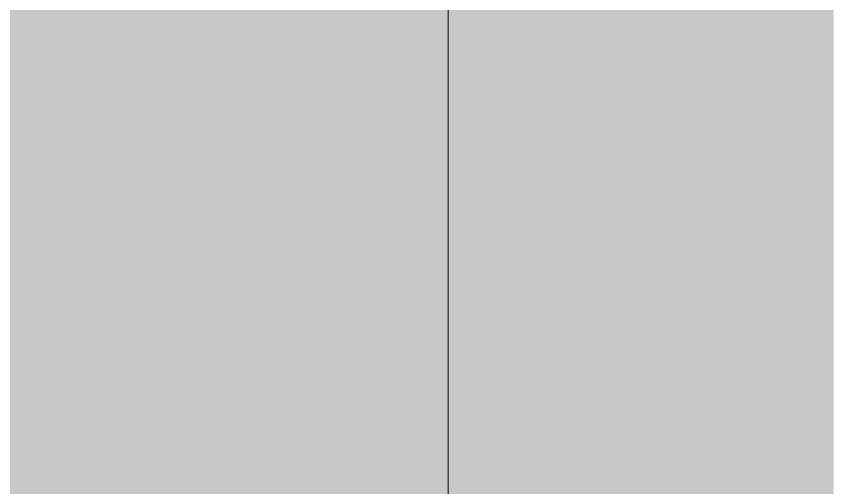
# Model space of a CAD drawing. Header units: centimetres. Extents: x -4381 to 5639, y -3920 to 4826.
# Drawn here: x 87.631 to 88.267, y 33.471 to 33.838 of the extents above; entities that cross this region are included whole.
import ezdxf
from ezdxf.xclip import XClip

# ---------------------------------------------------------------- set-up
doc = ezdxf.new("R2010")
doc.units = ezdxf.units.CM
doc.header["$MEASUREMENT"] = 0
doc.header["$XCLIPFRAME"] = 0
doc.layers.add('Drawing & Figure', color=7, linetype='Continuous')
doc.layers.add('Structural - Bearing', color=7, linetype='Continuous')
doc.layers.add('Structural - Bearing_Pen_No__1', color=7, linetype='Continuous', lineweight=5)
doc.layers.add('Structural - Bearing_Pen_No__102', color=7, linetype='Continuous', lineweight=5, true_color=0xcccccc)

# ---------------------------------------------------------------- blocks, each defined once
blk = doc.blocks.new('Drawing_7_7', base_point=(-363.09186, 32.20361))
at = {"layer": 'Structural - Bearing', "linetype": 'Continuous', "lineweight": 0, "ltscale": 10, "true_color": 0x000000}
blk.add_hatch(color=18, dxfattribs=at).paths.add_polyline_path([(87.96688, 32.20361), (88.26688, 32.20361), (88.26688, 35.40361), (87.96688, 35.40361)])
at = {"layer": 'Structural - Bearing_Pen_No__102', "linetype": 'Continuous', "ltscale": 10}
h = blk.add_hatch(color=256, dxfattribs=at)
h.paths.add_polyline_path([(87.96688, 35.40361), (83.81688, 35.40361), (83.81688, 33.10361), (84.41688, 33.10361), (84.41688, 32.20361), (84.56688, 32.20361), (84.56688, 34.30361), (85.46688, 34.30361), (85.46688, 32.20361), (85.56688, 32.20361), (85.56688, 33.10361), (86.37688, 33.10361), (86.38369, 33.10561), (86.42908, 33.10561), (86.42908, 33.10661), (86.64022, 33.10661), (86.64022, 33.10561), (86.66404, 33.10561), (86.66404, 33.10661), (86.6897, 33.10661), (86.6897, 33.10561), (86.71404, 33.10561), (86.71404, 33.10661), (86.90404, 33.10661), (86.90404, 33.10561), (86.95008, 33.10561), (86.95688, 33.10441), (87.41688, 33.10361), (87.41688, 33.10861), (87.88838, 33.10861), (87.88838, 33.14861), (87.88588, 33.14861), (87.88588, 33.18861), (87.92888, 33.18861), (87.92888, 33.19461), (87.92788, 33.29202), (87.92668, 33.30113), (87.92339, 33.30907), (87.91816, 33.31589), (87.91134, 33.32112), (87.9034, 33.32441), (87.89429, 33.32561), (87.78147, 33.32561), (87.77236, 33.32441), (87.76442, 33.32112), (87.7576, 33.31589), (87.75237, 33.30907), (87.74908, 33.30113), (87.74788, 33.29202), (87.74788, 33.26261), (87.72988, 33.26261), (87.72988, 33.2932), (87.73155, 33.30583), (87.73665, 33.31815), (87.74477, 33.32873), (87.75534, 33.33684), (87.76766, 33.34195), (87.78029, 33.34361), (87.89547, 33.34361), (87.9081, 33.34195), (87.92042, 33.33684), (87.931, 33.32873), (87.93912, 33.31815), (87.94422, 33.30583), (87.94588, 33.2932), (87.94588, 33.19461), (87.94488, 33.19461), (87.94488, 33.18861), (87.95088, 33.18861), (87.95088, 33.14861), (87.92538, 33.14861), (87.92538, 33.10861), (87.96688, 33.10861)])
h.paths.add_polyline_path([(87.84988, 33.14861), (87.84988, 33.18861), (87.85188, 33.18861), (87.85188, 33.21861), (87.85888, 33.21861), (87.85888, 33.18861), (87.88488, 33.18861), (87.88488, 33.14861)], flags=0)
at = {"layer": 'Structural - Bearing_Pen_No__1', "linetype": 'Continuous', "ltscale": 10}
blk.add_line((87.96688, 35.40361), (87.96688, 33.10361), dxfattribs=at)

msp = doc.modelspace()

# ---------------------------------------------------------------- block references
at = {"layer": 'Drawing & Figure', "color": 151, "linetype": 'Continuous', "lineweight": 5, "ltscale": 10, "true_color": 0x80c2ff}
ref = msp.add_blockref('Drawing_7_7', (-363.09186, 32.20361), dxfattribs=at)
XClip(ref).set_block_clipping_path([(51.7463984619, 23.6253966175), (100.4426918859, 45.1170657245)])

doc.saveas('drawing.dxf')
